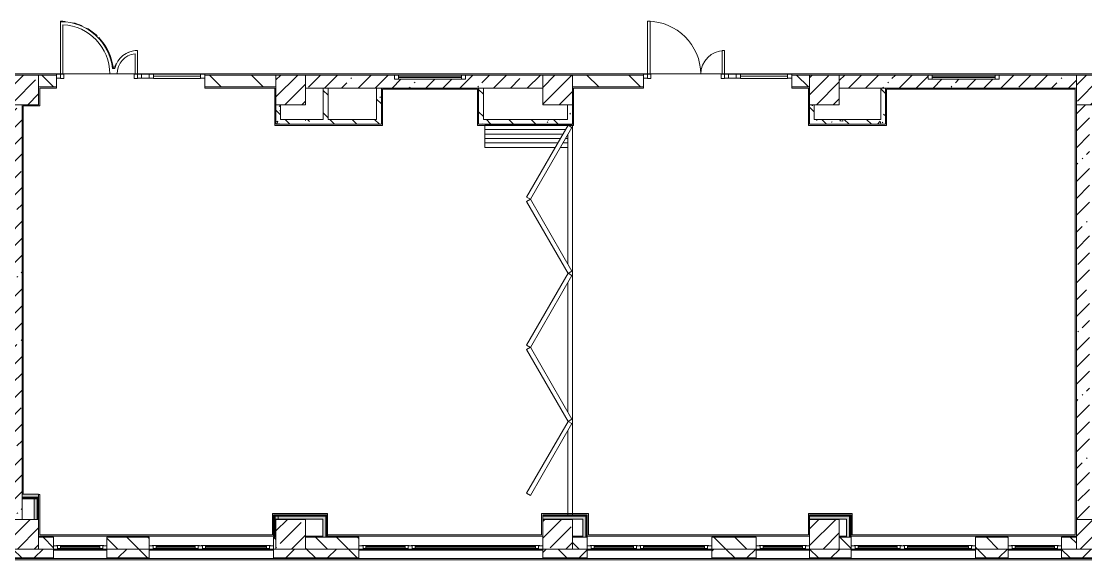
# Model space of a CAD drawing. Header units: millimetres. Extents: x 81494 to 296443, y -8553 to 29000.
# Drawn here: x 217050 to 235001, y -280 to 8808 of the extents above; entities that cross this region are included whole.
import ezdxf

# ---------------------------------------------------------------- set-up
doc = ezdxf.new("R2010")
doc.units = ezdxf.units.MM
for name, color, linetype, lineweight, true_color in [('A-DETL-GENF-3', 7, 'Continuous', 5, 0xaaaaaa), ('A-DOOR-6', 7, 'Continuous', 5, 0xaaaaaa), ('A-DOOR-FRAM-5', 7, 'Continuous', 5, 0xaaaaaa), ('A-FLOR-2', 7, 'Continuous', 5, 0xaaaaaa), ('I-WALL-1', 7, 'Continuous', 5, 0xe7e7e7), ('I-WALL-2', 7, 'Continuous', 9, 0xe7e7e7), ('I-WALL-5', 7, 'Continuous', 5, 0x787878)]:
    doc.layers.add(name, color=color, linetype=linetype, lineweight=lineweight, true_color=true_color)
for name, color, linetype, lineweight in [('A-GLAZ-3', 7, 'Continuous', 5), ('A-GLAZ-CURT-2', 7, 'Continuous', 5), ('A-GLAZ-CWMG-2', 7, 'Continuous', 5), ('A-WALL', 7, 'Continuous', 9), ('A-WALL-4', 7, 'Continuous', 5), ('I-WALL-3', 7, 'Continuous', 5), ('S-COLS-1', 7, 'Continuous', 5)]:
    doc.layers.add(name, color=color, linetype=linetype, lineweight=lineweight)
pattern_1 = [(45, (169433.17, 0), (-285.1231, 285.1231), []), (45, (169718.3, 0), (-285.1231, 285.1231), [504.031, -100.806, 16.764, -84.042])]
pattern_2 = [(135, (169433.17, 0), (-353.5534, -353.5534), [])]
pattern_3 = [(135, (169433.17, 0), (-377.1708, -377.1708), [533.4, -88.9, 17.78, -88.9]), (135, (169433.17, 376.94), (-377.1708, -377.1708), []), (50, (169433.17, 0), (637.6445, -55.7866), [66.675, -733.425]), (355, (169433.2, 0), (-123.3494, 668.699), [53.34, -586.74]), (100.451, (169486.3, -4.65), (514.299, 612.908), [56.665, -623.315]), (46.184, (169433.2, 177.8), (948.776, -147.15), [100.012, -1100.137]), (96.636, (169512.2, 165.5), (830.909, 865.997), [84.998, -934.973]), (351.184, (169433.2, 177.8), (830.918, 865.988), [80.01, -880.11]), (21, (169522.07, 133.35), (530.6506, -357.9283), [66.675, -733.425]), (326, (169522.1, 133.35), (216.308, 644.6585), [53.34, -586.74]), (71.451, (169566.3, 103.5), (746.9596, 286.7243), [56.665, -623.315]), (37.5, (169433.17, 0), (10.8105, 295.9426), [16.764, -562.864, 16.764, -578.866, -588.962]), (37.5, (169433.17, 0), (10.8105, 295.9426), [-1175.258, 16.764, -572.198]), (7.5, (169433.17, 0), (233.8692, 350.6318), [16.764, -322.834, 16.764, -549.529, -224.472]), (7.5, (169433.17, 0), (233.8692, 350.6318), [-905.891, 16.764, -207.708]), (327.5, (169234.92, 0), (474.5678, -20.0513), [16.764, -205.486, 16.764, -676.656, -920.115]), (327.5, (169234.92, 0), (474.5678, -20.0513), [-915.67, 16.764, -903.351]), (317.5, (169146.02, 0), (518.4522, 88.9934), [16.764, -272.161, 16.764, -443.738, -653.415]), (317.5, (169146.02, 0), (518.4522, 88.9934), [-749.427, 16.764, -636.651])]
pattern_4 = [(45, (169433.2, 0), (-530.33, 530.33), []), (135, (169433.2, 0), (-530.33, -530.33), [])]

# ---------------------------------------------------------------- blocks, each defined once
blk = doc.blocks.new('BSC_Колонна _Прямоугольная - 500х500-V175-1_3_4_птичка')
at = {"layer": 'S-COLS-1'}
h = blk.add_hatch(dxfattribs=at)
h.set_pattern_fill('FP_100', color=256, style=0, pattern_type=2)
h.set_pattern_definition([(45, (-47660, -7650), (-285.123, 285.123), []), (45, (-47374.88, -7650), (-285.123, 285.123), [504.031, -100.806, 16.764, -84.042])])
h.paths.add_polyline_path([(250, -250), (250, 250), (-250, 250), (-250, -250), (-30, -250)])
for p, q in [((250, 250), (-250, 250)), ((-250, 250), (-250, -250)), ((250, -250), (250, 250)), ((-250, -250), (250, -250))]:
    blk.add_line(p, q, dxfattribs=at)
blk = doc.blocks.new('BSC_Колонна _Прямоугольная - 500х500-V176-1_3_4_птичка')
at = {"layer": 'S-COLS-1'}
h = blk.add_hatch(dxfattribs=at)
h.set_pattern_fill('FP_101', color=256, style=0, pattern_type=2)
h.set_pattern_definition([(45, (-52160, -7650), (-285.123, 285.123), []), (45, (-51874.88, -7650), (-285.123, 285.123), [504.031, -100.806, 16.764, -84.042])])
h.paths.add_polyline_path([(-250, -250), (250, -250), (250, 250), (-250, 250), (-250, 30)])
for p, q in [((250, 250), (-250, 250)), ((-250, 250), (-250, -250)), ((250, -250), (250, 250)), ((-250, -250), (250, -250))]:
    blk.add_line(p, q, dxfattribs=at)
blk = doc.blocks.new('BSC_Колонна _Прямоугольная - 500х500-V177-1_3_4_птичка')
at = {"layer": 'S-COLS-1'}
h = blk.add_hatch(dxfattribs=at)
h.set_pattern_fill('FP_102', color=256, style=0, pattern_type=2)
h.set_pattern_definition([(45, (-61160, -7650), (-285.1231, 285.1231), []), (45, (-60874.88, -7650), (-285.123, 285.123), [504.031, -100.806, 16.764, -84.042])])
h.paths.add_polyline_path([(250, -250), (250, 250), (-250, 250), (-250, -250)])
for p, q in [((250, 250), (-250, 250)), ((-250, 250), (-250, -250)), ((250, -250), (250, 250)), ((-250, -250), (250, -250))]:
    blk.add_line(p, q, dxfattribs=at)
blk = doc.blocks.new('BSC_Колонна _Прямоугольная - 500х500-V182-1_3_4_птичка')
at = {"layer": 'S-COLS-1'}
h = blk.add_hatch(dxfattribs=at)
h.set_pattern_fill('FP_107', color=256, style=0, pattern_type=2)
h.set_pattern_definition([(45, (-47660, -150), (-285.123, 285.123), []), (45, (-47374.88, -150), (-285.123, 285.123), [504.031, -100.806, 16.764, -84.042])])
h.paths.add_polyline_path([(250, -250), (250, 250), (-250, 250), (-250, -250), (-148, -250)])
for p, q in [((250, 250), (-250, 250)), ((-250, 250), (-250, -250)), ((250, -250), (250, 250)), ((-250, -250), (250, -250))]:
    blk.add_line(p, q, dxfattribs=at)
blk = doc.blocks.new('BSC_Колонна _Прямоугольная - 500х500-V183-1_3_4_птичка')
at = {"layer": 'S-COLS-1'}
h = blk.add_hatch(dxfattribs=at)
h.set_pattern_fill('FP_108', color=256, style=0, pattern_type=2)
h.set_pattern_definition([(45, (-52160, -150), (-285.123, 285.123), []), (45, (-51874.88, -150), (-285.123, 285.123), [504.031, -100.806, 16.764, -84.042])])
h.paths.add_polyline_path([(-250, -250), (250, -250), (250, 250), (-250, 250), (-250, -245)])
for p, q in [((250, 250), (-250, 250)), ((-250, 250), (-250, -250)), ((250, -250), (250, 250)), ((-250, -250), (250, -250))]:
    blk.add_line(p, q, dxfattribs=at)
blk = doc.blocks.new('BSC_Колонна _Прямоугольная - 500х500-V184-1_3_4_птичка')
at = {"layer": 'S-COLS-1'}
h = blk.add_hatch(dxfattribs=at)
h.set_pattern_fill('FP_109', color=256, style=0, pattern_type=2)
h.set_pattern_definition([(45, (-61160, -150), (-285.123, 285.123), []), (45, (-60874.88, -150), (-285.123, 285.123), [504.031, -100.806, 16.764, -84.042])])
h.paths.add_polyline_path([(-250, -250), (250, -250), (250, 250), (-250, 250), (-250, -30)])
for p, q in [((250, 250), (-250, 250)), ((-250, 250), (-250, -250)), ((250, -250), (250, 250)), ((-250, -250), (250, -250))]:
    blk.add_line(p, q, dxfattribs=at)
blk = doc.blocks.new('BSC_Колонна _Прямоугольная - 500х500-V185-1_3_4_птичка')
at = {"layer": 'S-COLS-1'}
h = blk.add_hatch(dxfattribs=at)
h.set_pattern_fill('FP_110', color=256, style=0, pattern_type=2)
h.set_pattern_definition([(45, (-65660, -150), (-285.1231, 285.1231), []), (45, (-65374.88, -150), (-285.1231, 285.1231), [504.031, -100.806, 16.764, -84.042])])
h.paths.add_polyline_path([(250, -250), (250, 250), (-250, 250), (-250, -250)])
for p, q in [((250, 250), (-250, 250)), ((-250, 250), (-250, -250)), ((250, -250), (250, 250)), ((-250, -250), (250, -250))]:
    blk.add_line(p, q, dxfattribs=at)
blk = doc.blocks.new('BSC_Колонна _Прямоугольная - 500х500-V188-1_3_4_птичка')
at = {"layer": 'S-COLS-1'}
h = blk.add_hatch(dxfattribs=at)
h.set_pattern_fill('FP_113', color=256, style=0, pattern_type=2)
h.set_pattern_definition([(45, (-65660, -7650), (-285.1231, 285.1231), []), (45, (-65374.88, -7650), (-285.1231, 285.1231), [504.031, -100.806, 16.764, -84.042])])
h.paths.add_polyline_path([(-30, -250), (250, -250), (250, 22), (220, 22), (220, 30), (250, 30), (250, 250), (-250, 250), (-250, -250)])
for p, q in [((220, 250), (-250, 250)), ((-250, 250), (-250, -250)), ((250, -250), (250, 22)), ((-250, -250), (250, -250))]:
    blk.add_line(p, q, dxfattribs=at)
blk = doc.blocks.new('120_Окно_СКБ_1Ст - 120_Окно_СКБ_1Ст 900х2500_h_-20664874-1_3_4_птичка')
at = {"layer": 'A-GLAZ-3'}
for p, q in [((-450, -127), (-450, -57)), ((-450, -57), (-380, -57)), ((450, -57), (-450, -57)), ((-380, -127), (-450, -127)), ((-450, -127), (-400, -127)), ((-380, -127), (-400, -127)), ((-400, -127), (-400, -137)), ((-400, -137), (400, -137)), ((400, -137), (-400, -137)), ((-380, -57), (-380, -127)), ((380, -87), (-380, -87)), ((-380, -87), (-380, -127)), ((-330, -137), (-330, -87)), ((-330, -107), (330, -107)), ((330, -117), (-330, -117)), ((330, -137), (330, -87)), ((380, -127), (380, -57)), ((380, -57), (450, -57)), ((380, -127), (380, -87)), ((450, -127), (380, -127)), ((400, -127), (380, -127)), ((400, -127), (450, -127)), ((400, -137), (400, -127)), ((450, -57), (450, -127))]:
    blk.add_line(p, q, dxfattribs=at)
blk = doc.blocks.new('120_Окно_СКБ_2Ст - 120_Окно_СКБ_2Ст 2100х2500 _мал створка справа_-V196-1_3_4_птичка')
at = {"layer": 'A-GLAZ-3'}
for p, q in [((-1050, -127), (-1050, -57)), ((-1050, -57), (-980, -57)), ((1050, -57), (-1050, -57)), ((-980, -127), (-1050, -127)), ((-1050, -127), (-1000, -127)), ((-980, -127), (-1000, -127)), ((-1000, -127), (-1000, -137)), ((-1000, -137), (170, -137)), ((170, -137), (-1000, -137)), ((-980, -57), (-980, -127)), ((150, -87), (-980, -87)), ((-980, -87), (-980, -127)), ((-930, -137), (-930, -87)), ((-930, -107), (100, -107)), ((100, -117), (-930, -117)), ((100, -137), (100, -87)), ((150, -127), (150, -57)), ((150, -57), (220, -57)), ((150, -127), (150, -87)), ((220, -127), (150, -127)), ((170, -127), (150, -127)), ((170, -127), (200, -127)), ((170, -137), (170, -127)), ((220, -127), (200, -127)), ((200, -127), (200, -137)), ((200, -137), (1000, -137)), ((1000, -137), (200, -137)), ((220, -57), (220, -127)), ((980, -87), (220, -87)), ((220, -87), (220, -127)), ((270, -137), (270, -87)), ((270, -107), (930, -107)), ((930, -117), (270, -117)), ((930, -137), (930, -87)), ((980, -127), (980, -57)), ((980, -57), (1050, -57)), ((980, -127), (980, -87)), ((1050, -127), (980, -127)), ((1000, -127), (980, -127)), ((1000, -127), (1050, -127)), ((1000, -137), (1000, -127)), ((1050, -57), (1050, -127))]:
    blk.add_line(p, q, dxfattribs=at)
blk = doc.blocks.new('120_Окно_СКБ_2Ст - 120_Окно_СКБ_2Ст 3100х2500 _мал_створка слева_-22446080-1_3_4_птичка')
at = {"layer": 'A-GLAZ-3'}
for p, q in [((-1550, -127), (-1550, -57)), ((-1550, -57), (-1480, -57)), ((1550, -57), (-1550, -57)), ((-1480, -127), (-1550, -127)), ((-1550, -127), (-1500, -127)), ((-1480, -127), (-1500, -127)), ((-1500, -127), (-1500, -137)), ((-1500, -137), (670, -137)), ((670, -137), (-1500, -137)), ((-1480, -57), (-1480, -127)), ((650, -87), (-1480, -87)), ((-1480, -87), (-1480, -127)), ((-1430, -137), (-1430, -87)), ((-1430, -107), (600, -107)), ((600, -117), (-1430, -117)), ((600, -137), (600, -87)), ((650, -127), (650, -57)), ((650, -57), (720, -57)), ((650, -127), (650, -87)), ((720, -127), (650, -127)), ((670, -127), (650, -127)), ((670, -127), (700, -127)), ((670, -137), (670, -127)), ((720, -127), (700, -127)), ((700, -127), (700, -137)), ((700, -137), (1500, -137)), ((1500, -137), (700, -137)), ((720, -57), (720, -127)), ((1480, -87), (720, -87)), ((720, -87), (720, -127)), ((770, -137), (770, -87)), ((770, -107), (1430, -107)), ((1430, -117), (770, -117)), ((1430, -137), (1430, -87)), ((1480, -127), (1480, -57)), ((1480, -57), (1550, -57)), ((1480, -127), (1480, -87)), ((1550, -127), (1480, -127)), ((1500, -127), (1480, -127)), ((1500, -127), (1550, -127)), ((1500, -137), (1500, -127)), ((1550, -57), (1550, -127))]:
    blk.add_line(p, q, dxfattribs=at)
blk = doc.blocks.new('DOR__перегородка__Прямоугольная - ТП-3_ Вн_ДПГ_6820х3300h-19315679-1_3_4_птичка')
at = {"layer": 'A-DOOR-6'}
for p, q in [((6445, 1474), (6820, 1474)), ((6445, 1474), (6445, 288)), ((6520, 1474), (6520, 244)), ((6595, 1474), (6595, 201)), ((6670, 1474), (6670, 158)), ((6745, 1474), (6745, 118)), ((6820, 1474), (6820, 0)), ((6445, 201), (6445, 75)), ((246, 75), (1664, 75)), ((246, 0), (6820, 0)), ((1814, 75), (1827, 75)), ((1977, 75), (4164, 75)), ((4314, 75), (4325, 75)), ((4475, 75), (6663, 75)), ((6520, 158), (6520, 75)), ((6595, 114), (6595, 75)), ((6813, 75), (6820, 75))]:
    blk.add_line(p, q, dxfattribs=at)
at = {"layer": 'A-DOOR-FRAM-5'}
for p, q in [((570, 707), (608, 772)), ((608, 772), (1820, 72)), ((1821, 72), (3033, 772)), ((3033, 772), (3071, 707)), ((3070, 707), (3107, 772)), ((3107, 772), (4320, 72)), ((4319, 72), (5532, 772)), ((5532, 772), (5569, 707)), ((5569, 707), (5607, 772)), ((5607, 772), (6819, 72)), ((1783, 7), (570, 707)), ((3071, 707), (1858, 7)), ((4282, 7), (3070, 707)), ((5569, 707), (4357, 7)), ((6781, 7), (5569, 707)), ((1820, 72), (1783, 7)), ((1858, 7), (1821, 72)), ((4320, 72), (4282, 7)), ((4357, 7), (4319, 72)), ((6819, 72), (6781, 7))]:
    blk.add_line(p, q, dxfattribs=at)
blk = doc.blocks.new('BSC_Колонна _Прямоугольная - 500х500-V205-1_3_4_птичка')
at = {"layer": 'S-COLS-1'}
h = blk.add_hatch(dxfattribs=at)
h.set_pattern_fill('FP_136', color=256, style=0, pattern_type=2)
h.set_pattern_definition([(45, (-56660, -150), (-285.123, 285.123), []), (45, (-56374.88, -150), (-285.123, 285.123), [504.031, -100.806, 16.764, -84.042])])
h.paths.add_polyline_path([(132, -250), (250, -250), (250, 250), (-250, 250), (-250, -250)])
for p, q in [((250, 250), (-250, 250)), ((-250, 250), (-250, -250)), ((250, -250), (250, 250)), ((-250, -250), (250, -250))]:
    blk.add_line(p, q, dxfattribs=at)
blk = doc.blocks.new('BSC_Колонна _Прямоугольная - 500х500-V206-1_3_4_птичка')
at = {"layer": 'S-COLS-1'}
h = blk.add_hatch(dxfattribs=at)
h.set_pattern_fill('FP_137', color=256, style=0, pattern_type=2)
h.set_pattern_definition([(45, (-56660, -7650), (-285.123, 285.123), []), (45, (-56374.88, -7650), (-285.123, 285.123), [504.031, -100.806, 16.764, -84.042])])
h.paths.add_polyline_path([(250, -250), (250, 250), (-250, 250), (-250, -250), (243, -250)])
for p, q in [((250, 250), (-250, 250)), ((-250, 250), (-250, -250)), ((250, -250), (250, 250)), ((-250, -250), (250, -250))]:
    blk.add_line(p, q, dxfattribs=at)
blk = doc.blocks.new('120_Окно_СКБ_1Ст - 120_Окно_СКБ_1Ст 900х2500_h_-V213-1_3_4_птичка')
at = {"layer": 'A-GLAZ-3'}
for p, q in [((-450, -127), (-450, -57)), ((-450, -57), (-380, -57)), ((450, -57), (-450, -57)), ((-380, -127), (-450, -127)), ((-450, -127), (-400, -127)), ((-380, -127), (-400, -127)), ((-400, -127), (-400, -137)), ((-400, -137), (400, -137)), ((400, -137), (-400, -137)), ((-380, -57), (-380, -127)), ((380, -87), (-380, -87)), ((-380, -87), (-380, -127)), ((-330, -137), (-330, -87)), ((-330, -107), (330, -107)), ((330, -117), (-330, -117)), ((330, -137), (330, -87)), ((380, -127), (380, -57)), ((380, -57), (450, -57)), ((380, -127), (380, -87)), ((450, -127), (380, -127)), ((400, -127), (380, -127)), ((400, -127), (450, -127)), ((400, -137), (400, -127)), ((450, -57), (450, -127))]:
    blk.add_line(p, q, dxfattribs=at)
blk = doc.blocks.new('120_Окно_СКБ_1Ст - 120_Окно_СКБ_1Ст 900х2500_h_-V222-1_3_4_птичка')
at = {"layer": 'A-GLAZ-3'}
for p, q in [((-450, -127), (-450, -57)), ((-450, -57), (-380, -57)), ((450, -57), (-450, -57)), ((-380, -127), (-450, -127)), ((-450, -127), (-400, -127)), ((-380, -127), (-400, -127)), ((-400, -127), (-400, -137)), ((-400, -137), (400, -137)), ((400, -137), (-400, -137)), ((-380, -57), (-380, -127)), ((380, -87), (-380, -87)), ((-380, -87), (-380, -127)), ((-330, -137), (-330, -87)), ((-330, -107), (330, -107)), ((330, -117), (-330, -117)), ((330, -137), (330, -87)), ((380, -127), (380, -57)), ((380, -57), (450, -57)), ((380, -127), (380, -87)), ((450, -127), (380, -127)), ((400, -127), (380, -127)), ((400, -127), (450, -127)), ((400, -137), (400, -127)), ((450, -57), (450, -127))]:
    blk.add_line(p, q, dxfattribs=at)
blk = doc.blocks.new('Прямоугольный импост - 50 x 70 мм-31700031-1_3_4_птичка')
at = {"layer": 'A-GLAZ-CWMG-2'}
for p, q in [((-70, 35), (0, 35)), ((-70, -35), (-70, 35)), ((0, 35), (0, -35)), ((0, -35), (-70, -35))]:
    blk.add_line(p, q, dxfattribs=at)
blk = doc.blocks.new('Дверь_Витражная_остекление_ - ДВН_ДАО_Главный вход_1200 в свету-V325-1_3_4_птичка')
at = {"layer": 'A-DETL-GENF-3'}
for p, q in [((-607.5, 925), (-647.5, 925)), ((-647.5, 925), (-647.5, 917)), ((-607.5, 914.7), (-607.5, 925)), ((647.5, 430), (607.5, 430)), ((-647.5, 30), (-607.5, 30)), ((-592.5, 30), (-647.5, 30)), ((-607.5, 30), (-607.5, 37)), ((-592.5, -40), (-592.5, 30)), ((592.5, -40), (592.5, 30)), ((592.5, 30), (647.5, 30)), ((607.5, 37), (607.5, 30)), ((607.5, 30), (647.5, 30)), ((-647.5, -40), (-592.5, -40)), ((647.5, -40), (592.5, -40))]:
    blk.add_line(p, q, dxfattribs=at)
at = {"layer": 'A-DOOR-6'}
blk.add_line((-647.5, 925), (-647.5, 917), dxfattribs=at)
for centre, radius, start, end in [((-647.5, 30), 895, 84.89417, 90), ((-647.5, 30), 895, 66.09157, 76.75735), ((-647.5, 30), 895, 46.29046, 60.65283), ((-647.5, 30), 895, 6.49726, 44.08654), ((647.5, 30), 400, 111.27932, 114.05027), ((647.5, 30), 400, 152.83924, 163.42706), ((647.5, 30), 400, 132.31117, 137.0053), ((647.5, 30), 400, 178.97108, 180), ((-647.5, 30), 895, 360, 0.45558)]:
    blk.add_arc(centre, radius, start, end, dxfattribs=at)
blk = doc.blocks.new('Системная панель - Стемалит - 40мм-31720939-1_3_4_птичка')
at = {"layer": 'A-GLAZ-CURT-2'}
for p, q in [((65, 35), (-65, 35)), ((-65, 35), (-65, -35)), ((65, -35), (65, 35)), ((-65, -35), (65, -35))]:
    blk.add_line(p, q, dxfattribs=at)
blk = doc.blocks.new('Прямоугольный импост - 50 x 70 мм-31687886-1_3_4_птичка')
at = {"layer": 'A-GLAZ-CWMG-2'}
for p, q in [((-35, 35), (35, 35)), ((-35, -35), (-35, 35)), ((35, 35), (35, -35)), ((35, -35), (-35, -35))]:
    blk.add_line(p, q, dxfattribs=at)
blk = doc.blocks.new('Прямоугольный импост - 50 x 70 мм-V321-1_3_4_птичка')
at = {"layer": 'A-GLAZ-CWMG-2'}
for p, q in [((0, 35), (-70, 35)), ((-70, 35), (-70, -35)), ((0, -35), (0, 35)), ((-70, -35), (0, -35))]:
    blk.add_line(p, q, dxfattribs=at)
blk = doc.blocks.new('Системная панель - Стекло - 40мм-V326-1_3_4_птичка')
at = {"layer": 'A-GLAZ-CURT-2'}
for p, q in [((397.5, 0), (-397.5, 0)), ((-397.5, 0), (-397.5, -40)), ((397.5, -40), (397.5, 0)), ((-397.5, -40), (397.5, -40))]:
    blk.add_line(p, q, dxfattribs=at)
blk = doc.blocks.new('Прямоугольный импост - 50 x 70 мм-31702100-1_3_4_птичка')
at = {"layer": 'A-GLAZ-CWMG-2'}
for p, q in [((-35, 35), (35, 35)), ((-35, -35), (-35, 35)), ((35, 35), (35, -35)), ((35, -35), (-35, -35))]:
    blk.add_line(p, q, dxfattribs=at)
blk = doc.blocks.new('Прямоугольный импост - 50 x 70 мм-31720914-1_3_4_птичка')
at = {"layer": 'A-GLAZ-CWMG-2'}
blk.add_line((24940, 7918), (24145, 7918), dxfattribs=at)
blk = doc.blocks.new('Дверь_Витражная_остекление_ - ДВН_ДАО_Главный вход_1200 в свету-31742133-1_3_4_птичка')
at = {"layer": 'A-DETL-GENF-3'}
for p, q in [((-607.5, 925), (-647.5, 925)), ((-647.5, 925), (-647.5, 35)), ((-607.5, 30), (-607.5, 925)), ((647.5, 430), (607.5, 430)), ((607.5, 430), (607.5, 30)), ((647.5, 35), (647.5, 430)), ((-647.5, 30), (-607.5, 30)), ((-592.5, 30), (-647.5, 30)), ((-592.5, -40), (-592.5, 30)), ((592.5, -40), (592.5, 30)), ((592.5, 30), (647.5, 30)), ((607.5, 30), (647.5, 30)), ((-647.5, -40), (-592.5, -40)), ((647.5, -40), (592.5, -40))]:
    blk.add_line(p, q, dxfattribs=at)
at = {"layer": 'A-DOOR-6'}
for p, q in [((-647.5, 925), (-647.5, 35)), ((647.5, 430), (647.5, 35))]:
    blk.add_line(p, q, dxfattribs=at)
for centre, radius, start, end in [((-647.5, 30), 895, 360, 90), ((647.5, 30), 400, 90, 180)]:
    blk.add_arc(centre, radius, start, end, dxfattribs=at)
blk = doc.blocks.new('Системная панель - Стекло - 40мм-V327-1_3_4_птичка')
at = {"layer": 'A-GLAZ-CURT-2'}
h = blk.add_hatch(dxfattribs=at)
h.set_pattern_fill('FP_216', color=256, style=0, pattern_type=2)
h.set_pattern_definition([(45, (-60642.5, -7383), (-1414.214, 1414.214), [1000, -3000]), (45, (-61642.5, -7883), (-1414.214, 1414.214), [3000, -1000]), (45, (-59642.5, -8383), (-1414.214, 1414.214), [1000, -3000])])
h.paths.add_polyline_path([(362, -40), (398, -35), (398, 0), (-398, 0), (-398, -40)])
for p, q in [((398, 0), (-398, 0)), ((-398, 0), (-398, -40)), ((398, -40), (398, 0)), ((-398, -40), (398, -40))]:
    blk.add_line(p, q, dxfattribs=at)
blk = doc.blocks.new('120_Окно_СКБ_1Ст - 120_Окно_СКБ_1Ст 400х1200 EI30-24228621-1_3_4_птичка')
at = {"layer": 'A-GLAZ-3'}
for p, q in [((-600, 40), (-600, 110)), ((-600, 110), (-530, 110)), ((600, 110), (-600, 110)), ((-530, 40), (-600, 40)), ((-600, 40), (600, 40)), ((-530, 110), (-530, 40)), ((530, 80), (-530, 80)), ((530, 70), (-530, 70)), ((530, 40), (530, 110)), ((530, 110), (600, 110)), ((600, 40), (530, 40)), ((600, 110), (600, 40))]:
    blk.add_line(p, q, dxfattribs=at)

msp = doc.modelspace()

# ---------------------------------------------------------------- hatches: boundary and pattern name
at = {"layer": 'A-WALL-4'}
h = msp.add_hatch(dxfattribs=at)
h.set_pattern_fill('FP_127', color=256, style=0, pattern_type=2)
h.set_pattern_definition([(135, (169433.17, 0), (-176.7767, -176.7767), [])])
h.paths.add_polyline_path([(226343.2, -100), (226593.2, -100), (226593.2, 100), (226343.2, 100), (226343.2, 33.3)])
h.paths.add_polyline_path([(234843.2, -100), (234843.2, 100), (234593.2, 100), (234593.2, -100)])
h.paths.add_polyline_path([(217343.2, -100), (217593.2, -100), (217593.2, 100), (217343.2, 100)])
h.paths.add_polyline_path([(218493.2, -100), (219204.7, -100), (219204.7, 100), (218493.2, 100)])
h.paths.add_polyline_path([(233649.4, -100), (233693.2, -100), (233693.2, 100), (233143.2, 100), (233143.2, -100)])
h.paths.add_polyline_path([(221304.7, -100), (221343.2, -94.7), (221343.2, 100), (221304.7, 100)])
h.paths.add_polyline_path([(221843.2, -100), (222743.2, -100), (222743.2, 100), (221843.2, 100), (221843.2, -25.1)])
h.paths.add_polyline_path([(230865.3, -100), (231043.2, -100), (231043.2, 100), (230843.2, 100), (230843.2, -100)])
h.paths.add_polyline_path([(228693.2, -100), (229443.2, -100), (229443.2, 100), (228693.2, 100)])
h = msp.add_hatch(dxfattribs=at)
h.set_pattern_fill('FP_116', color=256, style=0, pattern_type=2)
h.set_pattern_definition([(45, (169433.17, 0), (-353.5534, 353.5534), []), (135, (169433.17, 0), (-353.5534, -353.5534), [])])
h.paths.add_polyline_path([(244913.2, -250), (245133.2, -250), (245133.2, -100), (243413.2, -100), (243413.2, -250), (244785.7, -250)])
h.paths.add_polyline_path([(241669.2, -250), (241713.2, -250), (241713.2, -100), (240993.2, -101.8), (240993.2, -250), (241513.2, -250)])
h.paths.add_polyline_path([(229443.2, -250), (229443.2, -100), (228693.2, -100), (228693.2, -250)])
h.paths.add_polyline_path([(233649.4, -250), (233693.2, -250), (233693.2, -100), (233143.2, -100), (233143.2, -250)])
h.paths.add_polyline_path([(234593.2, -250), (235593.2, -250), (235593.2, -100), (234593.2, -100), (234593.2, -118)])
h.paths.add_polyline_path([(230343.2, -250), (231043.2, -250), (231043.2, -100), (230343.2, -100), (230343.2, -128.3)])
h.paths.add_polyline_path([(236493.2, -250), (240093.2, -250), (240093.2, -100), (236493.2, -100), (236493.2, -113)])
h.paths.add_polyline_path([(226593.2, -250), (226593.2, -100), (225843.2, -100), (225843.2, -250), (226225.1, -250)])
h.paths.add_polyline_path([(216843.2, -250), (217593.2, -250), (217593.2, -100), (216843.2, -100), (216843.2, -161.8)])
h.paths.add_polyline_path([(222743.2, -250), (222743.2, -100), (221304.7, -100), (221304.7, -250), (222513, -250)])
h.paths.add_polyline_path([(218493.2, -250), (219204.7, -250), (219204.7, -100), (218493.2, -100), (218493.2, -157.7)])
h.paths.add_polyline_path([(209373.2, -250), (210070.7, -250), (210070.7, -100), (209373.2, -100), (209373.2, -180.4)])
h.paths.add_polyline_path([(208473.2, -250), (208473.2, -100), (207423.2, -100), (207423.2, -250), (207664.5, -250)])
h.paths.add_polyline_path([(212170.7, -250), (213743.2, -250), (213743.2, -100), (212170.7, -100), (212170.7, -173.5)])
h.paths.add_polyline_path([(206523.2, -250), (206523.2, -100), (205403.2, -100), (205403.2, -250), (205808.4, -250)])
h.paths.add_polyline_path([(203303.2, -250), (203303.2, -100), (202443.2, -100), (202443.2, -250)])
h.paths.add_polyline_path([(192068.2, -250), (192068.2, -100), (191043.2, -100), (191043.2, -250), (191887.9, -250)])
h.paths.add_polyline_path([(196743.2, -250), (197742.9, -250), (197742.9, -100), (196743.2, -100), (196743.2, -211.8)])
h.paths.add_polyline_path([(190143.2, -250), (190143.2, -100), (188793.2, -100), (188793.2, -250), (189103.8, -250)])
h.paths.add_polyline_path([(195600.1, -250), (195843.2, -250), (195843.2, -100), (194868.2, -100), (194868.2, -250)])
h.paths.add_polyline_path([(198642.9, -250), (199643.2, -250), (199643.2, -100), (198642.9, -100), (198642.9, -207.1)])
h.paths.add_polyline_path([(181443.2, -250), (182193.2, -248), (182193.2, -100), (181443.2, -100), (181443.2, -249.9)])
h.paths.add_polyline_path([(186693.2, -250), (186693.2, -100), (185943.2, -100), (185943.2, -250), (186319.8, -250)])
h.paths.add_polyline_path([(176263.2, -250), (177692.9, -250), (177692.9, -100), (176263.2, -100)])
h.paths.add_polyline_path([(184463.7, -250), (185043.2, -250), (185043.2, -100), (184293.2, -100), (184293.2, -250)])
h.paths.add_polyline_path([(178592.9, -250), (179343.2, -250), (179343.2, -100), (178592.9, -100)])
h.paths.add_polyline_path([(169173.2, -250), (173163.2, -250), (173163.2, -100), (169173.2, -100), (169173.2, -210)])
at = {"layer": 'I-WALL-1'}
for points in [[(217334.6, 775), (217343.2, 775), (217343.2, 825), (217063.2, 820), (217063.2, 775), (217318.2, 775)], [(217268.2, 400), (217318.2, 400), (217318.2, 750), (217268.2, 750), (217268.2, 500)], [(221585, 405), (222138.2, 405), (222138.2, 455), (221304.7, 455), (221304.7, 405), (221343.2, 405)], [(222188.2, 100), (222188.2, 455), (222138.2, 455), (222138.2, 100)], [(226225.1, 405), (226518.2, 405), (226518.2, 455), (225843.2, 455), (225843.2, 405)], [(231018.2, 405), (231018.2, 455), (230343.2, 455), (230343.2, 405), (230968.2, 405)]]:
    msp.add_hatch(color=256, dxfattribs=at).paths.add_polyline_path(points)
h = msp.add_hatch(color=256, dxfattribs=at)
h.paths.add_polyline_path([(221329.7, 120), (221343.2, 120), (221343.2, 400), (221329.7, 405)])
h.paths.add_polyline_path([(221329.7, 455), (221379.7, 455), (221379.7, 480), (221329.7, 480)])
at = {"layer": 'I-WALL-2'}
for points in [[(226568.2, 100), (226568.2, 455), (226518.2, 455), (226518.2, 100)], [(230968.2, 100), (231018.2, 100), (231018.2, 405), (230968.2, 405), (230968.2, 120)]]:
    msp.add_hatch(color=256, dxfattribs=at).paths.add_polyline_path(points)
at = {"layer": 'I-WALL-3'}
h = msp.add_hatch(dxfattribs=at)
h.set_pattern_fill('FP_126', color=256, style=0, pattern_type=2)
h.set_pattern_definition(pattern_2)
h.paths.add_polyline_path([(221323.2, 7700), (221343.2, 7700), (221343.2, 7900), (220143.2, 7900), (220143.2, 7700)])
h.paths.add_polyline_path([(217343.2, 7700), (217643.2, 7700), (217643.2, 7900), (217343.2, 7900), (217343.2, 7877.1)])
h = msp.add_hatch(dxfattribs=at)
h.set_pattern_fill('FP_96', color=256, style=0, pattern_type=2)
h.set_pattern_definition(pattern_1)
h.paths.add_polyline_path([(221843.2, 7680), (225843.2, 7680), (225843.2, 7900), (224543.2, 7900), (224543.2, 7830), (223343.2, 7830), (223343.2, 7900), (221843.2, 7900), (221843.2, 7877.1)])
h = msp.add_hatch(dxfattribs=at)
h.set_pattern_fill('FP_126', color=256, style=0, pattern_type=2)
h.set_pattern_definition(pattern_2)
h.paths.add_polyline_path([(226343.2, 7700), (227543.2, 7700), (227543.2, 7900), (226343.2, 7900), (226343.2, 7877.1)])
h.paths.add_polyline_path([(230343.2, 7700), (230343.2, 7900), (230043.2, 7900), (230043.2, 7700), (230323.2, 7700)])
h = msp.add_hatch(dxfattribs=at)
h.set_pattern_fill('FP_96', color=256, style=0, pattern_type=2)
h.set_pattern_definition(pattern_1)
h.paths.add_polyline_path([(230843.2, 7680), (234843.2, 7680), (234843.2, 7900), (233543.2, 7900), (233543.2, 7830), (232343.2, 7830), (232343.2, 7900), (230843.2, 7900), (230843.2, 7877.1)])
h = msp.add_hatch(dxfattribs=at)
h.set_pattern_fill('FP_96', color=256, style=0, pattern_type=2)
h.set_pattern_definition(pattern_1)
h.paths.add_polyline_path([(217063.2, 400), (217063.2, 7400), (216843.2, 7400), (216843.2, 400), (216944.8, 400)])
h = msp.add_hatch(dxfattribs=at)
h.set_pattern_fill('FP_96', color=256, style=0, pattern_type=2)
h.set_pattern_definition(pattern_1)
h.paths.add_polyline_path([(235063.2, 400), (235063.2, 7400), (234843.2, 7400), (234843.2, 400)])
h = msp.add_hatch(dxfattribs=at)
h.set_pattern_fill('FP_214', color=256, style=0, pattern_type=2)
h.set_pattern_definition(pattern_4)
h.paths.add_polyline_path([(221843.2, 467.5), (222200.7, 467.5), (222200.7, 480), (221379.7, 478.9), (221379.7, 467.5), (221585, 467.5)])
h.paths.add_polyline_path([(221304.7, 467.5), (221329.7, 467.5), (221329.7, 480), (221304.7, 480)])
h = msp.add_hatch(dxfattribs=at)
h.set_pattern_fill('FP_214', color=256, style=0, pattern_type=2)
h.set_pattern_definition(pattern_4)
h.paths.add_polyline_path([(222188.2, 455), (222187.7, 467.5), (221379.7, 466.4), (221379.7, 455), (222138.2, 455)])
h.paths.add_polyline_path([(221304.7, 455), (221329.7, 455), (221329.7, 467.5), (221304.7, 467.5)])
h = msp.add_hatch(dxfattribs=at)
h.set_pattern_fill('FP_214', color=256, style=0, pattern_type=2)
h.set_pattern_definition(pattern_4)
h.paths.add_polyline_path([(222200.7, 100), (222200.7, 467.5), (222188.2, 467.5), (222188.2, 100)])
h = msp.add_hatch(dxfattribs=at)
h.set_pattern_fill('FP_214', color=256, style=0, pattern_type=2)
h.set_pattern_definition(pattern_4)
h.paths.add_polyline_path([(222213.2, 100), (222210.3, 480), (222200.7, 480), (222200.7, 100)])
h = msp.add_hatch(dxfattribs=at)
h.set_pattern_fill('FP_214', color=256, style=0, pattern_type=2)
h.set_pattern_definition(pattern_4)
h.paths.add_polyline_path([(225843.2, 467.5), (226580.7, 467.5), (226580.2, 480), (225843.2, 480)])
h = msp.add_hatch(dxfattribs=at)
h.set_pattern_fill('FP_214', color=256, style=0, pattern_type=2)
h.set_pattern_definition(pattern_4)
h.paths.add_polyline_path([(225843.2, 455), (226568.2, 455), (226567.7, 467.5), (225843.2, 467.5)])
h = msp.add_hatch(dxfattribs=at)
h.set_pattern_fill('FP_214', color=256, style=0, pattern_type=2)
h.set_pattern_definition(pattern_4)
h.paths.add_polyline_path([(226580.7, 100), (226580.7, 467.5), (226568.2, 467.5), (226568.2, 100)])
h = msp.add_hatch(dxfattribs=at)
h.set_pattern_fill('FP_214', color=256, style=0, pattern_type=2)
h.set_pattern_definition(pattern_4)
h.paths.add_polyline_path([(226593.2, 100), (226593.2, 480), (226580.7, 480), (226580.7, 100)])
h = msp.add_hatch(dxfattribs=at)
h.set_pattern_fill('FP_214', color=256, style=0, pattern_type=2)
h.set_pattern_definition(pattern_4)
h.paths.add_polyline_path([(230343.2, 467.5), (231043.2, 467.5), (231043.2, 480), (230343.2, 480)])
h = msp.add_hatch(dxfattribs=at)
h.set_pattern_fill('FP_214', color=256, style=0, pattern_type=2)
h.set_pattern_definition(pattern_4)
h.paths.add_polyline_path([(230843.2, 455), (231030.7, 455), (231030.7, 467.5), (230343.2, 467.5), (230343.2, 455)])
at = {"layer": 'I-WALL-5'}
h = msp.add_hatch(dxfattribs=at)
h.set_pattern_fill('FP_125', color=256, style=0, pattern_type=2)
h.set_pattern_definition(pattern_3)
h.paths.add_polyline_path([(222223.2, 7150), (222223.2, 7680), (222143.2, 7680), (222143.2, 7150), (222213.2, 7150)])
h = msp.add_hatch(dxfattribs=at)
h.set_pattern_fill('FP_125', color=256, style=0, pattern_type=2)
h.set_pattern_definition(pattern_3)
h.paths.add_polyline_path([(223123.2, 7150), (223123.2, 7680), (223043.2, 7680), (223043.2, 7150)])
h = msp.add_hatch(dxfattribs=at)
h.set_pattern_fill('FP_125', color=256, style=0, pattern_type=2)
h.set_pattern_definition(pattern_3)
h.paths.add_polyline_path([(224763.2, 7070), (224843.2, 7070), (224843.2, 7680), (224763.2, 7680), (224763.2, 7150)])
h = msp.add_hatch(dxfattribs=at)
h.set_pattern_fill('FP_125', color=256, style=0, pattern_type=2)
h.set_pattern_definition(pattern_3)
h.paths.add_polyline_path([(231623.2, 7070), (231623.2, 7680), (231543.2, 7680), (231543.2, 7070)])
h = msp.add_hatch(dxfattribs=at)
h.set_pattern_fill('FP_125', color=256, style=0, pattern_type=2)
h.set_pattern_definition(pattern_3)
h.paths.add_polyline_path([(221343.2, 7070), (221423.2, 7070), (221423.2, 7400), (221343.2, 7400), (221343.2, 7150)])
h = msp.add_hatch(dxfattribs=at)
h.set_pattern_fill('FP_125', color=256, style=0, pattern_type=2)
h.set_pattern_definition(pattern_3)
h.paths.add_polyline_path([(226263.2, 7150), (226343.2, 7150), (226343.2, 7400), (226263.2, 7400)])
h = msp.add_hatch(dxfattribs=at)
h.set_pattern_fill('FP_125', color=256, style=0, pattern_type=2)
h.set_pattern_definition(pattern_3)
h.paths.add_polyline_path([(230343.2, 7070), (230423.2, 7070), (230423.2, 7400), (230343.2, 7400)])
h = msp.add_hatch(dxfattribs=at)
h.set_pattern_fill('FP_125', color=256, style=0, pattern_type=2)
h.set_pattern_definition(pattern_3)
h.paths.add_polyline_path([(223123.2, 7070), (223123.2, 7150), (221423.2, 7150), (221423.2, 7070), (222513, 7070)])
h = msp.add_hatch(dxfattribs=at)
h.set_pattern_fill('FP_125', color=256, style=0, pattern_type=2)
h.set_pattern_definition(pattern_3)
h.paths.add_polyline_path([(226225.1, 7070), (226343.2, 7070), (226343.2, 7150), (224843.2, 7150), (224843.2, 7070), (225843.2, 7070)])
h = msp.add_hatch(dxfattribs=at)
h.set_pattern_fill('FP_125', color=256, style=0, pattern_type=2)
h.set_pattern_definition(pattern_3)
h.paths.add_polyline_path([(230843.2, 7070), (231543.2, 7070), (231543.2, 7150), (230423.2, 7150), (230423.2, 7070)])

# ---------------------------------------------------------------- linework, layer by layer
at = {"layer": 'A-FLOR-2'}
for p, q in [((217713.2, 8800), (217713.2, 7920)), ((217753.2, 7920), (217753.2, 8749)), ((218968.2, 8260.7), (218968.2, 7920)), ((219008.2, 7920), (219008.2, 8313)), ((208173.2, 7920), (235349.5, 7920)), ((218626.3, 8012.8), (218588.3, 8012.8)), ((217643.2, 7680), (217363.2, 7680)), ((217363.2, 7680), (217363.2, 7380)), ((217643.2, 7700), (217643.2, 7680)), ((220143.2, 7680), (220143.2, 7700)), ((221323.2, 7680), (220143.2, 7680)), ((221323.2, 7050), (221323.2, 7680)), ((224743.2, 7660), (223143.2, 7660)), ((223143.2, 7660), (223143.2, 7050)), ((224743.2, 7050), (224743.2, 7660)), ((227543.2, 7680), (226363.2, 7680)), ((226363.2, 7680), (226363.2, 7050)), ((227543.2, 7700), (227543.2, 7680)), ((230043.2, 7680), (230043.2, 7700)), ((230323.2, 7680), (230043.2, 7680)), ((230323.2, 7050), (230323.2, 7680)), ((234823.2, 7660), (231643.2, 7660)), ((231643.2, 7660), (231643.2, 7050)), ((234823.2, 140), (234823.2, 7660)), ((217363.2, 7380), (217083.2, 7380)), ((217083.2, 7380), (217083.2, 825)), ((223143.2, 7050), (221323.2, 7050)), ((226269.9, 7050), (224743.2, 7050)), ((226363.2, 7050), (226276.4, 7050)), ((231643.2, 7050), (230323.2, 7050)), ((217343.2, 820), (217363.2, 820)), ((217363.2, 820), (217363.2, 140)), ((221284.7, 140), (221284.7, 500)), ((221284.7, 500), (222213.2, 500)), ((222213.2, 500), (222213.2, 480)), ((225823.2, 140), (225823.2, 500)), ((225823.2, 500), (226613.2, 500)), ((226613.2, 500), (226613.2, 140)), ((230323.2, 140), (230323.2, 500)), ((230323.2, 500), (231063.2, 500)), ((231063.2, 500), (231063.2, 140)), ((217363.2, 140), (221284.7, 140)), ((222213.2, 140), (225823.2, 140)), ((226613.2, 140), (230323.2, 140)), ((231063.2, 140), (234823.2, 140))]:
    msp.add_line(p, q, dxfattribs=at)
for centre, radius, start, end in [((217713.2, 7920), 880, 6.05535, 90), ((217713.2, 7920), 830, 360, 87.23769), ((219008.2, 7920), 393, 90, 166.33705), ((219008.2, 7920), 343, 96.69696, 180)]:
    msp.add_arc(centre, radius, start, end, dxfattribs=at)
at = {"layer": 'A-WALL'}
for p, q in [((223123.2, 7680), (223043.2, 7680)), ((224843.2, 7680), (224763.2, 7680)), ((231623.2, 7680), (231543.2, 7680)), ((217063.2, 825), (217063.2, 750)), ((217063.2, 775), (217343.2, 775)), ((217063.2, 762.5), (217330.7, 762.5)), ((217318.2, 750), (217268.2, 750)), ((217318.2, 400), (217318.2, 750)), ((217330.7, 400), (217330.7, 762.5)), ((222200.7, 467.5), (221304.7, 467.5)), ((222188.2, 455), (221304.7, 455)), ((221317.2, 480), (221317.2, 120)), ((221329.7, 480), (221329.7, 120)), ((222188.2, 100), (222188.2, 455)), ((222200.7, 100), (222200.7, 467.5)), ((226580.7, 467.5), (225843.2, 467.5)), ((226568.2, 455), (225843.2, 455)), ((226568.2, 455), (226568.2, 100)), ((226580.7, 467.5), (226580.7, 100)), ((231030.7, 467.5), (230343.2, 467.5)), ((231018.2, 455), (230343.2, 455)), ((231018.2, 455), (231018.2, 100)), ((231030.7, 467.5), (231030.7, 100)), ((217593.2, -100), (217343.2, -100)), ((219204.7, -100), (218493.2, -100)), ((221343.2, -100), (221304.7, -100)), ((222743.2, -100), (221843.2, -100)), ((226593.2, -100), (226343.2, -100)), ((229443.2, -100), (228693.2, -100)), ((231043.2, -100), (230843.2, -100)), ((233693.2, -100), (233143.2, -100)), ((234843.2, -100), (234593.2, -100)), ((216843.2, -250), (217593.2, -250)), ((216843.2, -253), (217593.2, -253)), ((218493.2, -250), (219204.7, -250)), ((218493.2, -253), (219204.7, -253)), ((221304.7, -250), (222743.2, -250)), ((221304.7, -253), (222743.2, -253)), ((225843.2, -250), (226593.2, -250)), ((225843.2, -253), (226593.2, -253)), ((228693.2, -250), (229443.2, -250)), ((228693.2, -253), (229443.2, -253)), ((230343.2, -250), (231043.2, -250)), ((230343.2, -253), (231043.2, -253)), ((233143.2, -250), (233693.2, -250)), ((233143.2, -253), (233693.2, -253)), ((234593.2, -250), (235593.2, -250)), ((234593.2, -253), (235593.2, -253))]:
    msp.add_line(p, q, dxfattribs=at)
at = {"layer": 'A-WALL-4'}
for p, q in [((217593.2, 100), (217343.2, 100)), ((217593.2, -258), (217593.2, 100)), ((219204.7, 100), (218493.2, 100)), ((218493.2, 100), (218493.2, -258)), ((219204.7, -258), (219204.7, 100)), ((221343.2, 100), (221304.7, 100)), ((221304.7, 100), (221304.7, -258)), ((222743.2, 100), (221843.2, 100)), ((222743.2, -258), (222743.2, 100)), ((226518.2, 100), (226343.2, 100)), ((226593.2, -258), (226593.2, 100)), ((229443.2, 100), (228693.2, 100)), ((228693.2, 100), (228693.2, -258)), ((229443.2, -258), (229443.2, 100)), ((230968.2, 100), (230843.2, 100)), ((231043.2, -258), (231043.2, 100)), ((233693.2, 100), (233143.2, 100)), ((233143.2, 100), (233143.2, -258)), ((233693.2, -258), (233693.2, 100)), ((234843.2, 100), (234593.2, 100)), ((234593.2, 100), (234593.2, -258)), ((217593.2, -100), (218493.2, -100)), ((219204.7, -100), (221304.7, -100)), ((222743.2, -100), (225843.2, -100)), ((225843.2, -100), (225843.2, -258)), ((226593.2, -100), (228693.2, -100)), ((229443.2, -100), (230343.2, -100)), ((230343.2, -100), (230343.2, -258)), ((231043.2, -100), (233143.2, -100)), ((233693.2, -100), (234593.2, -100)), ((241713.2, -280), (169143.2, -280)), ((218493.2, -258), (207423.2, -258)), ((233693.2, -258), (218493.2, -258)), ((233693.2, -258), (241713.2, -258))]:
    msp.add_line(p, q, dxfattribs=at)
at = {"layer": 'I-WALL-3'}
for p, q in [((217643.2, 7900), (217343.2, 7900)), ((217643.2, 7700), (217643.2, 7900)), ((221343.2, 7900), (220143.2, 7900)), ((220143.2, 7900), (220143.2, 7700)), ((223343.2, 7900), (221843.2, 7900)), ((225843.2, 7900), (224543.2, 7900)), ((227543.2, 7900), (226343.2, 7900)), ((227543.2, 7700), (227543.2, 7900)), ((230343.2, 7900), (230043.2, 7900)), ((230043.2, 7900), (230043.2, 7700)), ((232343.2, 7900), (230843.2, 7900)), ((234843.2, 7900), (233543.2, 7900)), ((217343.2, 7700), (217643.2, 7700)), ((220143.2, 7700), (221343.2, 7700)), ((221843.2, 7680), (223043.2, 7680)), ((222143.2, 7680), (222143.2, 7150)), ((222223.2, 7150), (222223.2, 7680)), ((223043.2, 7680), (223043.2, 7150)), ((223123.2, 7070), (223123.2, 7680)), ((223123.2, 7680), (224763.2, 7680)), ((224763.2, 7680), (224763.2, 7070)), ((224843.2, 7150), (224843.2, 7680)), ((224843.2, 7680), (225843.2, 7680)), ((226343.2, 7700), (227543.2, 7700)), ((230043.2, 7700), (230343.2, 7700)), ((230843.2, 7680), (231543.2, 7680)), ((231543.2, 7680), (231543.2, 7150)), ((231623.2, 7070), (231623.2, 7680)), ((231623.2, 7680), (234843.2, 7680)), ((217063.2, 825), (217063.2, 7400)), ((221343.2, 7400), (221343.2, 7070)), ((221423.2, 7150), (221423.2, 7400)), ((226263.2, 7400), (226263.2, 7150)), ((226343.2, 7070), (226343.2, 7400)), ((230343.2, 7400), (230343.2, 7070)), ((230423.2, 7150), (230423.2, 7400)), ((234843.2, 7400), (234843.2, 400)), ((221343.2, 7070), (223123.2, 7070)), ((222143.2, 7150), (221423.2, 7150)), ((223043.2, 7150), (222223.2, 7150)), ((224763.2, 7070), (226343.2, 7070)), ((226263.2, 7150), (224843.2, 7150)), ((230343.2, 7070), (231623.2, 7070)), ((231543.2, 7150), (230423.2, 7150)), ((217343.2, 825), (217063.2, 825)), ((217063.2, 400), (217063.2, 750)), ((217063.2, 750), (217268.2, 750)), ((217268.2, 750), (217268.2, 400)), ((217343.2, 400), (217343.2, 825)), ((222213.2, 480), (221304.7, 480)), ((221304.7, 480), (221304.7, 120)), ((221304.7, 405), (222138.2, 405)), ((221379.7, 400), (221379.7, 480)), ((222138.2, 405), (222138.2, 100)), ((222213.2, 100), (222213.2, 480)), ((226593.2, 480), (225843.2, 480)), ((225843.2, 480), (225843.2, 405)), ((225843.2, 405), (226518.2, 405)), ((226518.2, 405), (226518.2, 100)), ((226593.2, 100), (226593.2, 480)), ((231043.2, 480), (230343.2, 480)), ((230343.2, 480), (230343.2, 405)), ((230343.2, 405), (230968.2, 405)), ((230968.2, 405), (230968.2, 100)), ((231043.2, 100), (231043.2, 480)), ((217343.2, 120), (221343.2, 120)), ((221843.2, 120), (222138.2, 120)), ((222212.5, 120), (225843.2, 120)), ((226343.2, 120), (226518.2, 120)), ((226518.2, 100), (226593.2, 100)), ((226592.5, 120), (230343.2, 120)), ((230843.2, 120), (230968.2, 120)), ((230968.2, 100), (231043.2, 100)), ((231042.4, 120), (234843.2, 120))]:
    msp.add_line(p, q, dxfattribs=at)

# ---------------------------------------------------------------- block references
at = {"layer": 'A-DOOR-6'}
for name, p in [('Дверь_Витражная_остекление_ - ДВН_ДАО_Главный вход_1200 в свету-V325-1_3_4_птичка', (218360.7, 7883)), ('Дверь_Витражная_остекление_ - ДВН_ДАО_Главный вход_1200 в свету-31742133-1_3_4_птичка', (228260.7, 7883))]:
    msp.add_blockref(name, p, dxfattribs=at)
at = {"layer": 'A-DOOR-6', "rotation": 89.99999999999955}
msp.add_blockref('DOR__перегородка__Прямоугольная - ТП-3_ Вн_ДПГ_6820х3300h-19315679-1_3_4_птичка', (226343.2, 233.9), dxfattribs=at)
at = {"layer": 'A-GLAZ-3'}
for p in [(223943.2, 7790), (232943.2, 7790)]:
    msp.add_blockref('120_Окно_СКБ_1Ст - 120_Окно_СКБ_1Ст 400х1200 EI30-24228621-1_3_4_птичка', p, dxfattribs=at)
at = {"layer": 'A-GLAZ-3', "rotation": 180}
for name, p in [('120_Окно_СКБ_1Ст - 120_Окно_СКБ_1Ст 900х2500_h_-20664874-1_3_4_птичка', (218043.2, -175)), ('120_Окно_СКБ_2Ст - 120_Окно_СКБ_2Ст 2100х2500 _мал створка справа_-V196-1_3_4_птичка', (220254.7, -175)), ('120_Окно_СКБ_2Ст - 120_Окно_СКБ_2Ст 3100х2500 _мал_створка слева_-22446080-1_3_4_птичка', (224293.2, -175)), ('120_Окно_СКБ_2Ст - 120_Окно_СКБ_2Ст 2100х2500 _мал створка справа_-V196-1_3_4_птичка', (227643.2, -175)), ('120_Окно_СКБ_1Ст - 120_Окно_СКБ_1Ст 900х2500_h_-V222-1_3_4_птичка', (229893.2, -175)), ('120_Окно_СКБ_2Ст - 120_Окно_СКБ_2Ст 2100х2500 _мал створка справа_-V196-1_3_4_птичка', (232093.2, -175)), ('120_Окно_СКБ_1Ст - 120_Окно_СКБ_1Ст 900х2500_h_-V213-1_3_4_птичка', (234143.2, -175))]:
    msp.add_blockref(name, p, dxfattribs=at)
at = {"layer": 'A-GLAZ-CURT-2'}
for name, p in [('Системная панель - Стемалит - 40мм-31720939-1_3_4_птичка', (219143.2, 7883)), ('Системная панель - Стемалит - 40мм-31720939-1_3_4_птичка', (229043.2, 7883)), ('Системная панель - Стекло - 40мм-V326-1_3_4_птичка', (219675.7, 7883)), ('Системная панель - Стекло - 40мм-V327-1_3_4_птичка', (229575.7, 7883))]:
    msp.add_blockref(name, p, dxfattribs=at)
at = {"layer": 'A-GLAZ-CWMG-2', "rotation": 180}
for p in [(217643.2, 7883), (227543.2, 7883)]:
    msp.add_blockref('Прямоугольный импост - 50 x 70 мм-V321-1_3_4_птичка', p, dxfattribs=at)
at = {"layer": 'A-GLAZ-CWMG-2', "extrusion": (0, 0, -1), "rotation": 180}
for name, p in [('Прямоугольный импост - 50 x 70 мм-31687886-1_3_4_птичка', (-219043.2, 7883)), ('Прямоугольный импост - 50 x 70 мм-31702100-1_3_4_птичка', (-219243.2, 7883)), ('Прямоугольный импост - 50 x 70 мм-31700031-1_3_4_птичка', (-220143.2, 7883)), ('Прямоугольный импост - 50 x 70 мм-31687886-1_3_4_птичка', (-228943.2, 7883)), ('Прямоугольный импост - 50 x 70 мм-31702100-1_3_4_птичка', (-229143.2, 7883)), ('Прямоугольный импост - 50 x 70 мм-31700031-1_3_4_птичка', (-230043.2, 7883))]:
    msp.add_blockref(name, p, dxfattribs=at)
at = {"layer": 'A-GLAZ-CWMG-2'}
for p in [(195133.2, 0), (205033.2, 0)]:
    msp.add_blockref('Прямоугольный импост - 50 x 70 мм-31720914-1_3_4_птичка', p, dxfattribs=at)
at = {"layer": 'S-COLS-1'}
for name, p in [('BSC_Колонна _Прямоугольная - 500х500-V175-1_3_4_птичка', (217093.2, 7650)), ('BSC_Колонна _Прямоугольная - 500х500-V176-1_3_4_птичка', (221593.2, 7650)), ('BSC_Колонна _Прямоугольная - 500х500-V206-1_3_4_птичка', (226093.2, 7650)), ('BSC_Колонна _Прямоугольная - 500х500-V177-1_3_4_птичка', (230593.2, 7650)), ('BSC_Колонна _Прямоугольная - 500х500-V188-1_3_4_птичка', (235093.2, 7650)), ('BSC_Колонна _Прямоугольная - 500х500-V182-1_3_4_птичка', (217093.2, 150)), ('BSC_Колонна _Прямоугольная - 500х500-V183-1_3_4_птичка', (221593.2, 150)), ('BSC_Колонна _Прямоугольная - 500х500-V205-1_3_4_птичка', (226093.2, 150)), ('BSC_Колонна _Прямоугольная - 500х500-V184-1_3_4_птичка', (230593.2, 150)), ('BSC_Колонна _Прямоугольная - 500х500-V185-1_3_4_птичка', (235093.2, 150))]:
    msp.add_blockref(name, p, dxfattribs=at)

doc.saveas('drawing.dxf')
